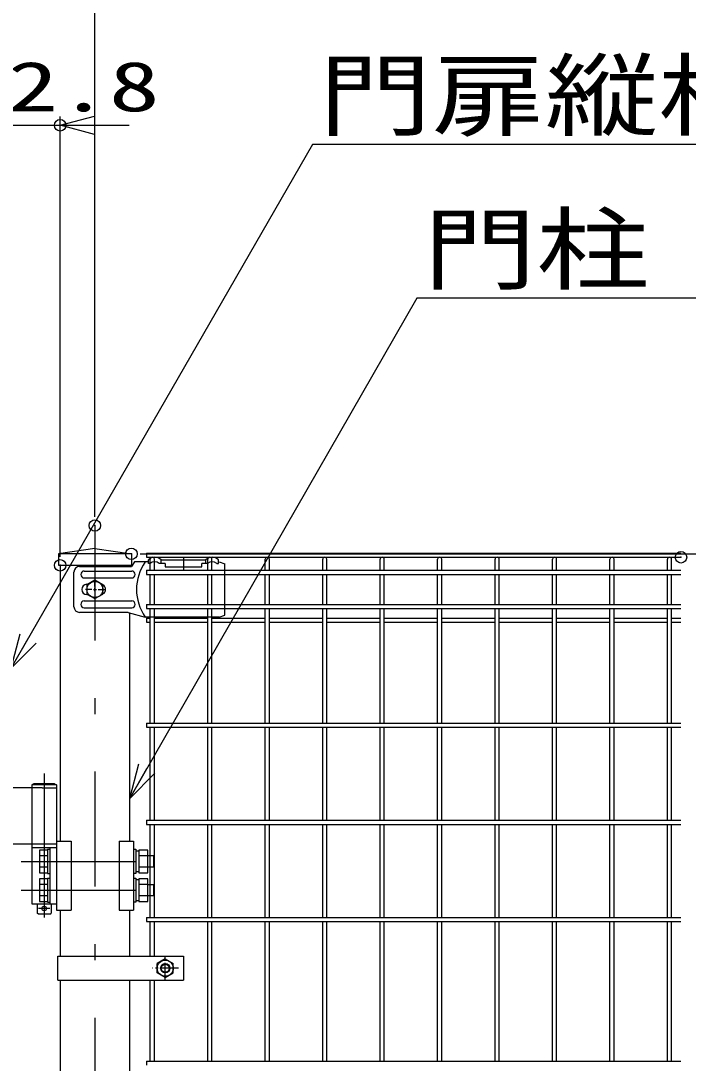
# Model space of a CAD drawing. Units: millimetres, scale not verified. Extents: x -4455 to 4455, y -3150 to 3150.
# Drawn here: x 2569 to 3150, y 116 to 1023 of the extents above; entities that cross this region are included whole.
import ezdxf
from ezdxf.enums import TextEntityAlignment as Align

# ---------------------------------------------------------------- set-up
doc = ezdxf.new("R2010")
doc.units = ezdxf.units.MM
doc.header["$LTSCALE"] = 20
doc.header["$PDMODE"] = 32
doc.header["$PDSIZE"] = 10
for name, pattern in [('USER1', [10.7, 5, -2.5, 0.7, -2.5]), ('USER2', [0.375, 0.25, -0.125]), ('USER4', [1.125, 0.75, -0.125, 0.125, -0.125])]:
    doc.linetypes.add(name, pattern=pattern)
for name, color, linetype, lineweight in [('0-0_外形線', 7, 'Continuous', 25), ('0-1_寸法線', 4, 'Continuous', 25), ('0-2_0', 3, 'USER2', 25), ('0-5_軸線', 2, 'USER1', 25), ('0-7_丁番', 3, 'Continuous', 25), ('0-B_LAYER06', 3, 'Continuous', 25), ('0-D_継手', 3, 'Continuous', 25), ('0-E_2', 7, 'Continuous', 25), ('1-3_NER', 30, 'Continuous', 25)]:
    doc.layers.add(name, color=color, linetype=linetype, lineweight=lineweight)
doc.layers.add('0-3_DEFPOINTS', color=7, linetype='Continuous')
doc.styles.add('ＭＳ ゴシック', font='')
doc.styles.get('ＭＳ ゴシック').set_extended_font_data('MS Gothic')

# ---------------------------------------------------------------- blocks, each defined once
blk = doc.blocks.new('_Open30')
at = {"layer": '0-2_0', "color": 4, "linetype": 'Continuous'}
blk.add_line((0, 0), (-20, 0), dxfattribs=at)
blk.add_lwpolyline([(-20, 5.36), (0, 0), (-20, -5.36)], dxfattribs=at)
blk = doc.blocks.new('tu')
at = {"layer": '0-B_LAYER06'}
for p, q in [((141270.7, 81320.2), (141028.6, 81320.2)), ((141270.7, 81292.7), (141270.7, 81352.7)), ((141560.7, 81292.7), (141460.7, 81292.7)), ((141490.7, 81352.7), (142270.7, 81352.7)), ((141490.7, 81292.7), (141490.7, 81352.7)), ((141560.7, 81292.7), (141560.7, 81232.7)), ((141880.7, 81400.2), (141880.7, 81185.2)), ((142300.7, 81292.7), (142200.7, 81292.7)), ((142270.7, 81292.7), (142270.7, 81352.7)), ((142460.7, 81292.7), (142490.7, 81292.7)), ((142490.7, 81292.7), (142490.7, 81352.7)), ((142500.1, 81320.2), (142600.1, 81288.2)), ((139974.8, 80540.2), (139974.8, 81140.2)), ((140153.5, 81160.2), (140980.1, 81160.2)), ((140153.5, 81040.2), (140980.1, 81040.2)), ((140200.4, 80930.2), (140218.9, 80930.2)), ((140340.1, 81000.2), (140201.6, 80920.2)), ((140340.1, 81000.2), (140201.6, 80920.2)), ((140201.6, 80920.2), (140201.6, 80760.2)), ((140201.6, 80920.2), (140201.6, 80760.2)), ((140340.1, 80894.2), (140340.1, 81005.8)), ((140478.7, 80920.2), (140340.1, 81000.2)), ((140478.7, 80920.2), (140340.1, 81000.2)), ((140340.1, 80813.2), (140340.1, 80867.2)), ((140478.7, 80760.2), (140478.7, 80920.2)), ((140478.7, 80760.2), (140478.7, 80920.2)), ((140286.1, 80840.2), (140174.6, 80840.2)), ((140200.4, 80750.2), (140218.9, 80750.2)), ((140201.6, 80760.2), (140340.1, 80680.2)), ((140201.6, 80760.2), (140340.1, 80680.2)), ((140313.1, 80840.2), (140367.1, 80840.2)), ((140340.1, 80786.2), (140340.1, 80674.7)), ((140340.1, 80680.2), (140478.7, 80760.2)), ((140340.1, 80680.2), (140478.7, 80760.2)), ((140394.1, 80840.2), (140505.7, 80840.2)), ((140153.5, 80640.2), (140980.1, 80640.2)), ((140153.5, 80520.2), (140980.1, 80520.2)), ((140918.6, 80440.2), (140074.8, 80440.2)), ((140918.6, 80440.2), (141217.1, 80360.2)), ((142500.1, 80360.2), (141217.1, 80360.2)), ((142500.1, 80360.2), (142600.1, 80392.2))]:
    blk.add_line(p, q, dxfattribs=at)
for points in [[(141300.7, 81292.7), (141270.7, 81292.7), (141270.7, 81352.7)], [(141560.7, 81232.7), (142200.7, 81232.7), (142200.7, 81292.7)]]:
    blk.add_lwpolyline(points, dxfattribs=at)
blk.add_circle((140340.1, 80840.2), 138.6, dxfattribs=at)
blk.add_circle((140340.1, 80840.2), 138.6, dxfattribs=at)
for centre, radius, start, end in [((140074.8, 81140.2), 100, 90.00001, 179.99999), ((141894.4, 80840.2), 830.1, 144.67551, 215.32453), ((141380.7, 81250.7), 150, 42.83468, 137.16667), ((141380.7, 81203.3), 120, 48.1895, 131.81049), ((142380.7, 81250.7), 150, 42.83331, 137.16532), ((142380.7, 81203.3), 120, 48.1895, 131.81051), ((140153.5, 81100.2), 60, 90, 270), ((140980.1, 81100.2), 60, 270, 90), ((140200.4, 80840.2), 90, 90, 270), ((140435.6, 80840.2), 90, 299.99756, 60.00244), ((140074.8, 80540.2), 100, 180.00001, 270), ((140153.5, 80580.2), 60, 90, 270), ((140980.1, 80580.2), 60, 270, 90)]:
    blk.add_arc(centre, radius, start, end, dxfattribs=at)
at = {"layer": '0-D_継手'}
for p in [(140074.8, 81240.2), (141028.6, 81320.2)]:
    blk.add_line(p, (140975.1, 81240.2), dxfattribs=at)
at = {"layer": '0-E_2', "color": 3}
blk.add_line((142600.1, 80392.2), (142600.1, 81288.2), dxfattribs=at)

msp = doc.modelspace()

# ---------------------------------------------------------------- linework, layer by layer
at = {"layer": '0-0_外形線'}
for p, q in [((2633.46, 563.66), (2601.71, 558.98)), ((2633.46, 563.66), (2665.21, 558.98)), ((2601.71, 558.98), (2601.71, 548.98)), ((2665.21, 558.98), (2601.71, 558.98)), ((2665.21, 558.98), (2654.71, 558.98)), ((2665.21, 558.98), (2665.21, 548.98)), ((2601.71, 548.98), (2665.21, 548.98)), ((2603.21, 548.98), (2603.21, 308.98)), ((2663.71, 547.98), (2663.71, 548.98)), ((2663.71, 308.98), (2663.71, 507.23)), ((2600.18, 308.98), (2600.18, 248.98)), ((2600.18, 308.98), (2612.66, 308.98)), ((2612.66, 308.98), (2612.66, 248.98)), ((2654.6, 308.98), (2654.6, 248.98)), ((2654.6, 308.98), (2667.07, 308.98)), ((2667.07, 308.98), (2667.07, 248.98)), ((2600.18, 248.98), (2612.66, 248.98)), ((2603.21, 248.98), (2603.21, 209.06)), ((2654.6, 248.98), (2667.07, 248.98)), ((2663.71, 209.06), (2663.71, 248.98)), ((2603.21, 188.06), (2603.21, -701.6)), ((2663.71, -701.6), (2663.71, 188.06))]:
    msp.add_line(p, q, dxfattribs=at)
at = {"layer": '0-0_外形線', "color": 2}
msp.add_line((2589.33, 367.96), (2589.33, 242.75), dxfattribs=at)
at = {"layer": '0-1_寸法線'}
for p, q in [((2633.46, 591.04), (2633.46, 1079.2)), ((2603.21, 556.48), (2603.21, 939.2)), ((2560.46, 931.7), (2603.21, 931.7)), ((2633.21, 931.7), (2663.21, 931.7)), ((2672.71, 558.98), (3532.18, 558.98))]:
    msp.add_line(p, q, dxfattribs=at)
for points in [[(3566.13, 915.06), (2822.69, 915.06), (2561.46, 461.21)], [(3539.02, 781.25), (2913.69, 781.25), (2664.71, 348.01)]]:
    msp.add_lwpolyline(points, dxfattribs=at)
at = {"layer": '0-3_DEFPOINTS'}
for p in [(2603.21, 931.7), (2633.46, 583.54), (2665.21, 558.98), (2603.21, 548.98), (3143.46, 555.98)]:
    msp.add_point(p, dxfattribs=at)
at = {"layer": '0-5_軸線'}
for p, q in [((2633.46, 583.54), (2633.46, -1289.95)), ((2569.42, 291.48), (2696.72, 291.48)), ((2569.37, 266.48), (2696.66, 266.48))]:
    msp.add_line(p, q, dxfattribs=at)
at = {"layer": '0-7_丁番'}
for p, q in [((2587.68, 355.48), (2560.46, 355.48)), ((2580.33, 358.98), (2578.48, 357.98)), ((2578.48, 357.98), (2578.48, 306.48)), ((2600.18, 357.98), (2578.48, 357.98)), ((2598.33, 358.98), (2580.33, 358.98)), ((2587.68, 355.48), (2600.18, 355.48)), ((2598.33, 358.98), (2600.18, 357.98)), ((2600.18, 357.98), (2600.18, 254.48)), ((2600.18, 306.48), (2560.46, 306.48)), ((2578.49, 306.48), (2578.49, 254.48)), ((2578.49, 303.48), (2600.18, 303.48)), ((2592.18, 301.27), (2585.18, 301.27)), ((2585.18, 301.27), (2585.18, 281.64)), ((2592.18, 301.95), (2594.18, 301.95)), ((2592.18, 301.95), (2592.18, 280.95)), ((2594.18, 303.48), (2594.18, 254.48)), ((2669.08, 300.65), (2671.58, 300.65)), ((2671.58, 301.27), (2671.58, 281.64)), ((2679.58, 301.27), (2671.58, 301.27)), ((2679.58, 281.64), (2679.58, 301.27)), ((2592.18, 296.36), (2585.18, 296.36)), ((2679.58, 296.36), (2671.58, 296.36)), ((2679.58, 296.45), (2684.58, 296.45)), ((2684.58, 296.45), (2684.58, 286.45)), ((2592.18, 286.55), (2585.18, 286.55)), ((2585.18, 281.64), (2592.18, 281.64)), ((2671.58, 282.25), (2669.08, 282.25)), ((2679.58, 286.55), (2671.58, 286.55)), ((2671.58, 281.64), (2679.58, 281.64)), ((2684.58, 286.45), (2679.58, 286.45)), ((2585.18, 276.27), (2585.18, 256.64)), ((2592.18, 276.27), (2585.18, 276.27)), ((2592.18, 280.95), (2594.18, 280.95)), ((2592.18, 276.95), (2592.18, 255.95)), ((2592.18, 276.95), (2594.18, 276.95)), ((2669.08, 280.95), (2667.08, 280.95)), ((2667.08, 276.95), (2669.08, 276.95)), ((2669.08, 276.95), (2669.08, 255.95)), ((2669.08, 275.65), (2671.58, 275.65)), ((2671.58, 276.27), (2671.58, 256.64)), ((2679.58, 276.27), (2671.58, 276.27)), ((2679.58, 256.64), (2679.58, 276.27)), ((2592.18, 271.36), (2585.18, 271.36)), ((2679.58, 271.36), (2671.58, 271.36)), ((2679.58, 271.45), (2684.58, 271.45)), ((2578.49, 254.48), (2600.18, 254.48)), ((2583.33, 254.48), (2583.33, 246.48)), ((2592.18, 261.55), (2585.18, 261.55)), ((2585.18, 256.64), (2592.18, 256.64)), ((2592.18, 255.95), (2594.18, 255.95)), ((2595.33, 254.48), (2595.33, 246.48)), ((2669.08, 255.95), (2667.08, 255.95)), ((2671.58, 257.25), (2669.08, 257.25)), ((2679.58, 261.55), (2671.58, 261.55)), ((2671.58, 256.64), (2679.58, 256.64)), ((2584.33, 245.48), (2583.33, 246.48)), ((2594.33, 250.48), (2584.33, 250.48)), ((2594.33, 245.48), (2584.33, 245.48)), ((2594.33, 245.48), (2595.33, 246.48))]:
    msp.add_line(p, q, dxfattribs=at)
for points in [[(2667.08, 301.95), (2669.08, 301.95), (2669.08, 280.95)], [(2684.58, 271.45), (2684.58, 261.45), (2679.58, 261.45)]]:
    msp.add_lwpolyline(points, dxfattribs=at)
msp.add_circle((2589.33, 250.48), 2, dxfattribs=at)
at = {"layer": '0-B_LAYER06'}
for p, q in [((2601.11, 209.06), (2710.66, 209.06)), ((2601.11, 188.06), (2601.11, 209.06)), ((2710.66, 209.06), (2710.66, 188.06)), ((2694.66, 206.64), (2687.66, 202.6)), ((2687.66, 194.52), (2687.66, 202.6)), ((2694.66, 206.64), (2701.66, 202.6)), ((2701.66, 194.52), (2701.66, 202.6)), ((2694.66, 190.48), (2687.66, 194.52)), ((2694.66, 190.48), (2701.66, 194.52)), ((2601.11, 188.06), (2710.66, 188.06))]:
    msp.add_line(p, q, dxfattribs=at)
at = {"layer": '0-B_LAYER06', "color": 1, "linetype": 'USER4'}
for p, q in [((2694.66, 188.33), (2694.66, 208.5)), ((2706.09, 198.56), (2683.29, 198.56))]:
    msp.add_line(p, q, dxfattribs=at)
at = {"layer": '0-B_LAYER06', "color": 1}
for radius in [7, 3.5]:
    msp.add_circle((2694.66, 198.56), radius, dxfattribs=at)
at = {"layer": '0-B_LAYER06'}
msp.add_circle((2694.66, 198.56), 4, dxfattribs=at)
at = {"layer": '1-3_NER'}
for p, q in [((2678.46, 559.58), (3143.46, 559.58)), ((2678.46, 559.58), (2678.46, 555.98)), ((2678.46, 555.98), (3143.46, 555.98)), ((2681.66, 544.68), (2681.66, 554.18)), ((2685.26, 544.68), (2685.26, 554.18)), ((2731.66, 544.68), (2731.66, 554.18)), ((2735.26, 544.68), (2735.26, 554.18)), ((2781.66, 544.68), (2781.66, 554.18)), ((2785.26, 544.68), (2785.26, 554.18)), ((2831.66, 544.68), (2831.66, 554.18)), ((2835.26, 544.68), (2835.26, 554.18)), ((2881.66, 544.68), (2881.66, 554.18)), ((2885.26, 544.68), (2885.26, 554.18)), ((2931.66, 544.68), (2931.66, 554.18)), ((2935.26, 544.68), (2935.26, 554.18)), ((2981.66, 544.68), (2981.66, 554.18)), ((2985.26, 544.68), (2985.26, 554.18)), ((3031.66, 544.68), (3031.66, 554.18)), ((3035.26, 544.68), (3035.26, 554.18)), ((3081.66, 544.68), (3081.66, 554.18)), ((3085.26, 544.68), (3085.26, 554.18)), ((3131.66, 544.68), (3131.66, 554.18)), ((3135.26, 544.68), (3135.26, 554.18)), ((2678.46, 544.68), (3143.46, 544.68)), ((2678.46, 544.68), (2678.46, 541.08)), ((2678.46, 541.08), (3143.46, 541.08)), ((2681.66, 514.88), (2681.66, 541.08)), ((2685.26, 514.88), (2685.26, 541.08)), ((2731.66, 514.88), (2731.66, 541.08)), ((2735.26, 514.88), (2735.26, 541.08)), ((2781.66, 514.88), (2781.66, 541.08)), ((2785.26, 514.88), (2785.26, 541.08)), ((2831.66, 514.88), (2831.66, 541.08)), ((2835.26, 514.88), (2835.26, 541.08)), ((2881.66, 514.88), (2881.66, 541.08)), ((2885.26, 514.88), (2885.26, 541.08)), ((2931.66, 514.88), (2931.66, 541.08)), ((2935.26, 514.88), (2935.26, 541.08)), ((2981.66, 514.88), (2981.66, 541.08)), ((2985.26, 514.88), (2985.26, 541.08)), ((3031.66, 514.88), (3031.66, 541.08)), ((3035.26, 514.88), (3035.26, 541.08)), ((3081.66, 514.88), (3081.66, 541.08)), ((3085.26, 514.88), (3085.26, 541.08)), ((3131.66, 514.88), (3131.66, 541.08)), ((3135.26, 514.88), (3135.26, 541.08)), ((2678.46, 514.88), (3143.46, 514.88)), ((2678.46, 514.88), (2678.46, 511.28)), ((2678.46, 511.28), (3143.46, 511.28)), ((2681.66, 411.78), (2681.66, 511.28)), ((2685.26, 411.78), (2685.26, 511.28)), ((2731.66, 411.78), (2731.66, 511.28)), ((2735.26, 411.78), (2735.26, 511.28)), ((2781.66, 411.78), (2781.66, 511.28)), ((2785.26, 411.78), (2785.26, 511.28)), ((2831.66, 411.78), (2831.66, 511.28)), ((2835.26, 411.78), (2835.26, 511.28)), ((2881.66, 411.78), (2881.66, 511.28)), ((2885.26, 411.78), (2885.26, 511.28)), ((2931.66, 411.78), (2931.66, 511.28)), ((2935.26, 411.78), (2935.26, 511.28)), ((2981.66, 411.78), (2981.66, 511.28)), ((2985.26, 411.78), (2985.26, 511.28)), ((3031.66, 411.78), (3031.66, 511.28)), ((3035.26, 411.78), (3035.26, 511.28)), ((3081.66, 411.78), (3081.66, 511.28)), ((3085.26, 411.78), (3085.26, 511.28)), ((3131.66, 411.78), (3131.66, 511.28)), ((3135.26, 411.78), (3135.26, 511.28)), ((2678.46, 503.03), (2678.46, 499.43)), ((2678.46, 503.03), (2681.66, 503.03)), ((2678.46, 499.43), (2681.66, 499.43)), ((2685.26, 503.03), (2731.66, 503.03)), ((2685.26, 499.43), (2731.66, 499.43)), ((2735.26, 503.03), (2781.66, 503.03)), ((2735.26, 499.43), (2781.66, 499.43)), ((2785.26, 503.03), (2831.66, 503.03)), ((2785.26, 499.43), (2831.66, 499.43)), ((2835.26, 503.03), (2881.66, 503.03)), ((2835.26, 499.43), (2881.66, 499.43)), ((2885.26, 503.03), (2931.66, 503.03)), ((2885.26, 499.43), (2931.66, 499.43)), ((2935.26, 503.03), (2981.66, 503.03)), ((2935.26, 499.43), (2981.66, 499.43)), ((2985.26, 503.03), (3031.66, 503.03)), ((2985.26, 499.43), (3031.66, 499.43)), ((3035.26, 503.03), (3081.66, 503.03)), ((3035.26, 499.43), (3081.66, 499.43)), ((3085.26, 503.03), (3131.66, 503.03)), ((3085.26, 499.43), (3131.66, 499.43)), ((3135.26, 503.03), (3143.46, 503.03)), ((3135.26, 499.43), (3143.46, 499.43)), ((2678.46, 411.78), (3143.46, 411.78)), ((2678.46, 411.78), (2678.46, 408.18)), ((2678.46, 408.18), (3143.46, 408.18)), ((2681.66, 327.28), (2681.66, 408.18)), ((2685.26, 327.28), (2685.26, 408.18)), ((2731.66, 327.28), (2731.66, 408.18)), ((2735.26, 327.28), (2735.26, 408.18)), ((2781.66, 327.28), (2781.66, 408.18)), ((2785.26, 327.28), (2785.26, 408.18)), ((2831.66, 327.28), (2831.66, 408.18)), ((2835.26, 327.28), (2835.26, 408.18)), ((2881.66, 327.28), (2881.66, 408.18)), ((2885.26, 327.28), (2885.26, 408.18)), ((2931.66, 327.28), (2931.66, 408.18)), ((2935.26, 327.28), (2935.26, 408.18)), ((2981.66, 327.28), (2981.66, 408.18)), ((2985.26, 327.28), (2985.26, 408.18)), ((3031.66, 327.28), (3031.66, 408.18)), ((3035.26, 327.28), (3035.26, 408.18)), ((3081.66, 327.28), (3081.66, 408.18)), ((3085.26, 327.28), (3085.26, 408.18)), ((3131.66, 327.28), (3131.66, 408.18)), ((3135.26, 327.28), (3135.26, 408.18)), ((2678.46, 327.28), (3143.46, 327.28)), ((2678.46, 327.28), (2678.46, 323.68)), ((2678.46, 323.68), (3143.46, 323.68)), ((2681.66, 242.78), (2681.66, 323.68)), ((2685.26, 242.78), (2685.26, 323.68)), ((2731.66, 242.78), (2731.66, 323.68)), ((2735.26, 242.78), (2735.26, 323.68)), ((2781.66, 242.78), (2781.66, 323.68)), ((2785.26, 242.78), (2785.26, 323.68)), ((2831.66, 242.78), (2831.66, 323.68)), ((2835.26, 242.78), (2835.26, 323.68)), ((2881.66, 242.78), (2881.66, 323.68)), ((2885.26, 242.78), (2885.26, 323.68)), ((2931.66, 242.78), (2931.66, 323.68)), ((2935.26, 242.78), (2935.26, 323.68)), ((2981.66, 242.78), (2981.66, 323.68)), ((2985.26, 242.78), (2985.26, 323.68)), ((3031.66, 242.78), (3031.66, 323.68)), ((3035.26, 242.78), (3035.26, 323.68)), ((3081.66, 242.78), (3081.66, 323.68)), ((3085.26, 242.78), (3085.26, 323.68)), ((3131.66, 242.78), (3131.66, 323.68)), ((3135.26, 242.78), (3135.26, 323.68)), ((2678.46, 242.78), (3143.46, 242.78)), ((2678.46, 242.78), (2678.46, 239.18)), ((2678.46, 239.18), (3143.46, 239.18)), ((2681.66, 209.06), (2681.66, 239.18)), ((2685.26, 209.06), (2685.26, 239.18)), ((2731.66, 117.78), (2731.66, 239.18)), ((2735.26, 117.78), (2735.26, 239.18)), ((2781.66, 117.78), (2781.66, 239.18)), ((2785.26, 117.78), (2785.26, 239.18)), ((2831.66, 117.78), (2831.66, 239.18)), ((2835.26, 117.78), (2835.26, 239.18)), ((2881.66, 117.78), (2881.66, 239.18)), ((2885.26, 117.78), (2885.26, 239.18)), ((2931.66, 117.78), (2931.66, 239.18)), ((2935.26, 117.78), (2935.26, 239.18)), ((2981.66, 117.78), (2981.66, 239.18)), ((2985.26, 117.78), (2985.26, 239.18)), ((3031.66, 117.78), (3031.66, 239.18)), ((3035.26, 117.78), (3035.26, 239.18)), ((3081.66, 117.78), (3081.66, 239.18)), ((3085.26, 117.78), (3085.26, 239.18)), ((3131.66, 117.78), (3131.66, 239.18)), ((3135.26, 117.78), (3135.26, 239.18)), ((2681.66, 117.78), (2681.66, 188.06)), ((2685.26, 117.78), (2685.26, 188.06)), ((2678.46, 117.78), (3143.46, 117.78)), ((2678.46, 117.78), (2678.46, 114.18))]:
    msp.add_line(p, q, dxfattribs=at)
for centre in [(2683.46, 554.18), (2733.46, 554.18), (2783.46, 554.18), (2833.46, 554.18), (2883.46, 554.18), (2933.46, 554.18), (2983.46, 554.18), (3033.46, 554.18), (3083.46, 554.18), (3133.46, 554.18)]:
    msp.add_arc(centre, 1.8, 0, 180, dxfattribs=at)

# ---------------------------------------------------------------- block references
at = {"layer": '0-1_寸法線', "xscale": 1.5, "yscale": 1.5}
for p, rotation in [((2603.21, 931.7), 180), ((2560.46, 459.48), 239.88646), ((2663.71, 346.28), 239.91577)]:
    msp.add_blockref('_Open30', p, dxfattribs=dict(at, rotation=rotation))
at = {"layer": '0-D_継手', "xscale": 0.05, "yscale": 0.05}
msp.add_blockref('tu', (-4383.55, -3514.03), dxfattribs=at)

# ---------------------------------------------------------------- texts
at = {"layer": '0-1_寸法線', "color": 2, "style": 'ＭＳ ゴシック'}
for s, height, width, p in [('門扉縦枠 50x26x1.6t', 57.77, 1.25, (2828.19, 911.45)), ('42.8', 43.26, 1.5, (2513.26, 930.87)), ('門柱 φ60.5x2.3t', 57.73, 1.25, (2919.19, 777.64))]:
    msp.add_text(s, height=height, dxfattribs=dict(at, width=width)).set_placement(p, align=Align.BOTTOM_LEFT)

doc.saveas('drawing.dxf')
